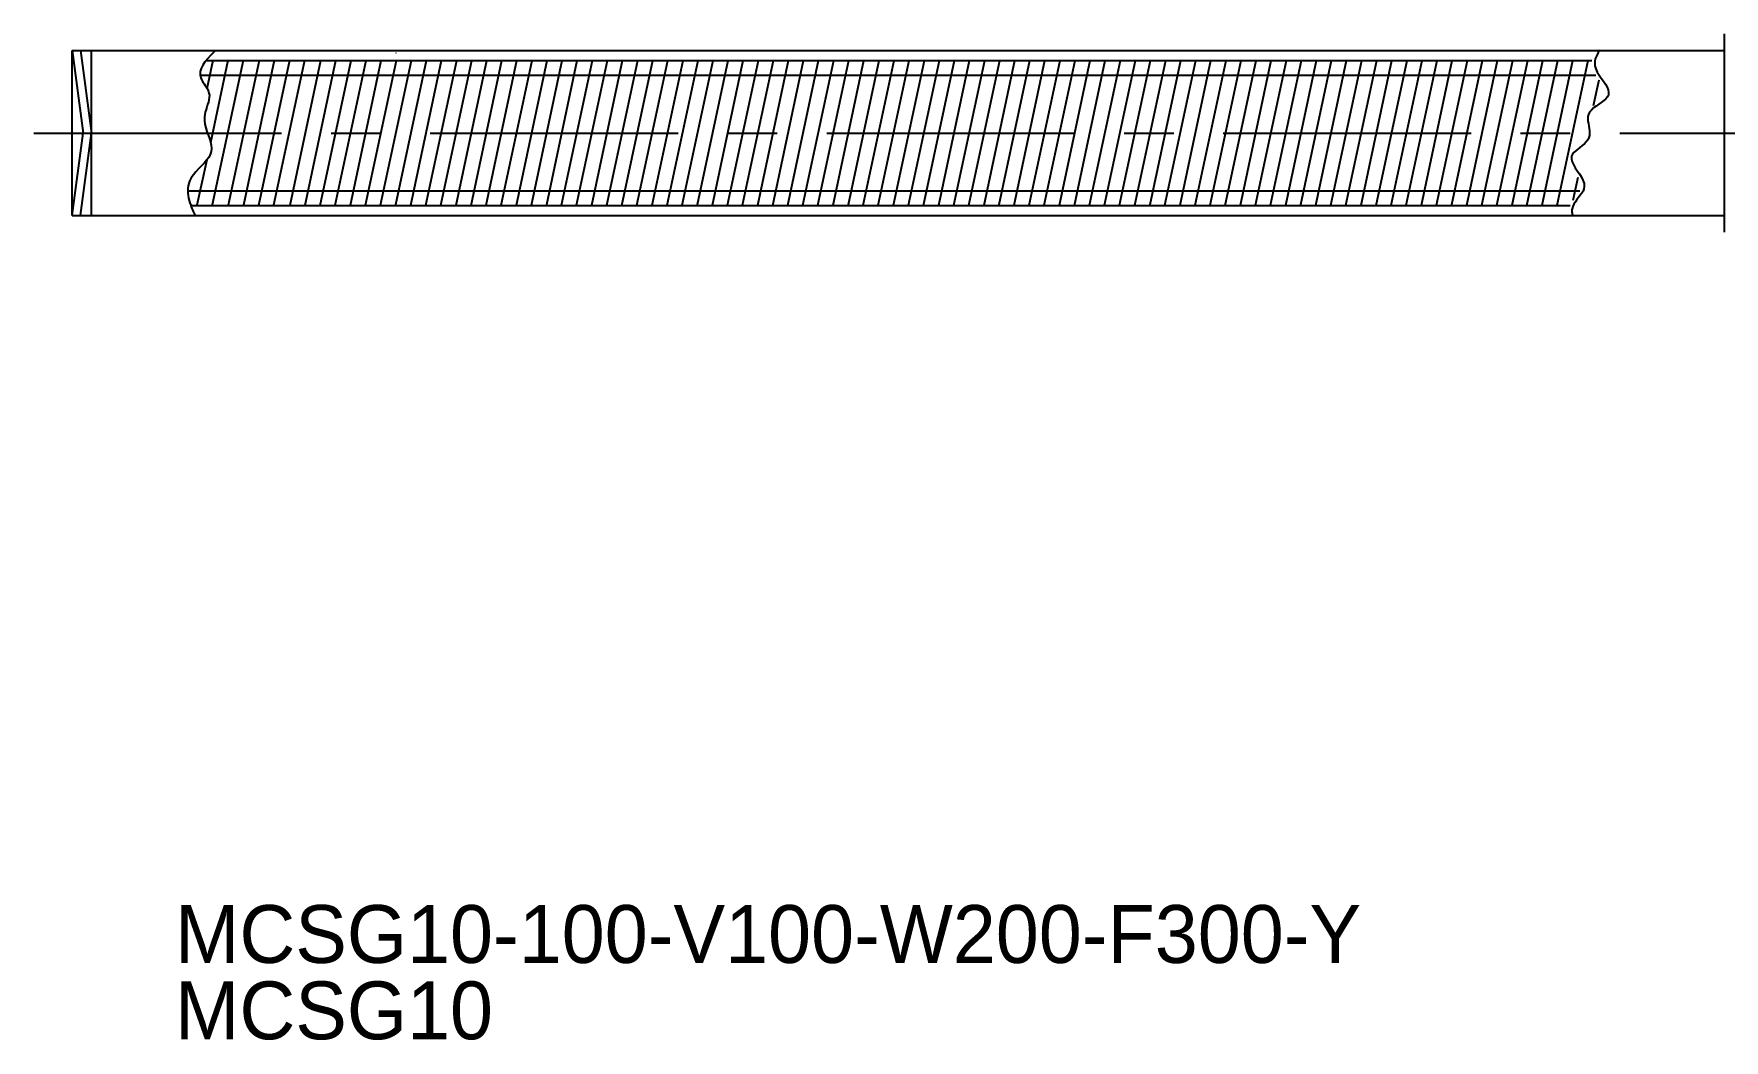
# Model space of a CAD drawing. Extents: x 54 to 350, y 204 to 269.
# Drawn here: x 53.9 to 156.2, y 203.6 to 264.5 of the extents above; entities that cross this region are included whole.
import ezdxf

# ---------------------------------------------------------------- set-up
doc = ezdxf.new("R2010")
doc.units = 0
doc.header["$LTSCALE"] = 12
doc.linetypes.add('CENTER', pattern=[2, 1.25, -0.25, 0.25, -0.25])
doc.layers.get('0').update_dxf_attribs({"linetype": 'CONTINUOUS'})
doc.layers.add('CENTER', color=1, linetype='CENTER')

msp = doc.modelspace()

# ---------------------------------------------------------------- linework, layer by layer
at = {"color": 7, "linetype": 'CONTINUOUS'}
for p, q in [((156.22, 264.54), (156.22, 252.54)), ((56.22, 253.54), (56.22, 263.54)), ((56.22, 263.54), (156.22, 263.54)), ((56.22, 263.54), (56.88, 258.54)), ((56.73, 263.54), (57.39, 258.54)), ((57.39, 253.54), (57.39, 263.54)), ((56.22, 253.54), (56.88, 258.54)), ((56.73, 253.54), (57.39, 258.54)), ((56.22, 253.54), (156.22, 253.54))]:
    msp.add_line(p, q, dxfattribs=at)
at = {"color": 3, "linetype": 'CONTINUOUS'}
for p, q in [((75.82, 263.39), (75.83, 263.39)), ((63.98, 262.03), (148.46, 262.03)), ((64.32, 262.92), (148.21, 262.92)), ((64.39, 261.23), (64.76, 262.95)), ((64.61, 257.96), (65.67, 262.95)), ((64.72, 254.21), (66.59, 262.95)), ((65.69, 254.19), (67.56, 262.94)), ((66.61, 254.19), (68.48, 262.94)), ((67.52, 254.17), (69.39, 262.94)), ((68.44, 254.19), (70.3, 262.94)), ((69.41, 254.17), (71.28, 262.92)), ((70.33, 254.18), (72.19, 262.92)), ((71.24, 254.16), (73.11, 262.92)), ((72.15, 254.18), (74.02, 262.92)), ((73.07, 254.18), (74.93, 262.92)), ((73.98, 254.18), (75.85, 262.92)), ((74.89, 254.18), (76.76, 262.92)), ((75.81, 254.22), (77.67, 262.92)), ((76.72, 254.18), (78.59, 262.92)), ((77.63, 254.18), (79.5, 262.92)), ((78.54, 254.17), (80.41, 262.92)), ((79.46, 254.18), (81.33, 262.92)), ((80.37, 254.16), (82.24, 262.92)), ((81.28, 254.18), (83.15, 262.92)), ((82.2, 254.18), (84.06, 262.92)), ((83.11, 254.18), (84.98, 262.92)), ((84.02, 254.18), (85.89, 262.92)), ((84.95, 254.22), (86.8, 262.92)), ((85.85, 254.18), (87.72, 262.92)), ((86.76, 254.18), (88.63, 262.92)), ((87.67, 254.17), (89.54, 262.92)), ((88.59, 254.18), (90.46, 262.92)), ((89.5, 254.16), (91.37, 262.92)), ((90.41, 254.18), (92.28, 262.92)), ((91.33, 254.18), (93.2, 262.92)), ((92.24, 254.18), (94.11, 262.92)), ((93.15, 254.18), (95.02, 262.92)), ((94.08, 254.22), (95.93, 262.92)), ((94.98, 254.18), (96.85, 262.92)), ((95.89, 254.18), (97.76, 262.92)), ((96.81, 254.17), (98.67, 262.92)), ((97.72, 254.18), (99.59, 262.92)), ((98.63, 254.16), (100.5, 262.92)), ((99.55, 254.18), (101.41, 262.92)), ((100.46, 254.18), (102.33, 262.92)), ((101.37, 254.18), (103.24, 262.92)), ((102.29, 254.18), (104.15, 262.92)), ((103.21, 254.22), (105.07, 262.92)), ((104.11, 254.18), (105.98, 262.92)), ((105.02, 254.18), (106.89, 262.92)), ((105.94, 254.17), (107.81, 262.92)), ((106.85, 254.18), (108.72, 262.92)), ((107.76, 254.16), (109.63, 262.92)), ((108.68, 254.18), (110.54, 262.92)), ((109.59, 254.18), (111.46, 262.92)), ((110.5, 254.18), (112.37, 262.92)), ((111.42, 254.18), (113.28, 262.92)), ((112.34, 254.22), (114.2, 262.92)), ((113.24, 254.18), (115.11, 262.92)), ((114.16, 254.18), (116.02, 262.92)), ((115.07, 254.17), (116.94, 262.92)), ((115.98, 254.18), (117.85, 262.92)), ((116.89, 254.16), (118.76, 262.92)), ((117.81, 254.18), (119.68, 262.92)), ((118.72, 254.18), (120.59, 262.92)), ((119.63, 254.18), (121.5, 262.92)), ((120.55, 254.18), (122.42, 262.92)), ((121.47, 254.22), (123.33, 262.92)), ((122.37, 254.18), (124.24, 262.92)), ((123.29, 254.18), (125.15, 262.92)), ((124.2, 254.17), (126.07, 262.92)), ((125.11, 254.18), (126.98, 262.92)), ((126.02, 254.16), (127.89, 262.92)), ((126.94, 254.18), (128.81, 262.92)), ((127.85, 254.18), (129.72, 262.92)), ((128.77, 254.18), (130.63, 262.92)), ((129.68, 254.18), (131.55, 262.92)), ((130.6, 254.22), (132.46, 262.92)), ((131.51, 254.18), (133.37, 262.92)), ((132.42, 254.18), (134.29, 262.92)), ((133.33, 254.17), (135.2, 262.92)), ((134.24, 254.18), (136.11, 262.92)), ((135.15, 254.16), (137.03, 262.92)), ((136.07, 254.18), (137.94, 262.92)), ((136.98, 254.18), (138.85, 262.92)), ((137.9, 254.18), (139.76, 262.92)), ((138.81, 254.18), (140.68, 262.92)), ((139.73, 254.22), (141.59, 262.92)), ((140.64, 254.18), (142.5, 262.92)), ((141.55, 254.18), (143.42, 262.92)), ((142.46, 254.17), (144.33, 262.92)), ((143.38, 254.18), (145.24, 262.92)), ((144.28, 254.16), (146.16, 262.92)), ((145.2, 254.18), (147.07, 262.92)), ((146.12, 254.18), (147.98, 262.92)), ((148.31, 260.2), (148.65, 261.76)), ((63.8, 254.19), (64.39, 256.93)), ((147.09, 254.48), (147.39, 255.86)), ((63.22, 255.05), (147.49, 255.05)), ((63.4, 254.16), (146.9, 254.16))]:
    msp.add_line(p, q, dxfattribs=at)
at = {"color": 3, "linetype": 'CONTINUOUS', "flags": 128}
for points in [[(64.91, 263.54), (64.78, 263.42), (64.59, 263.23), (64.41, 263.03), (64.25, 262.84), (64.13, 262.64), (64.03, 262.45), (63.98, 262.26), (63.98, 262.06), (64.02, 261.87), (64.06, 261.78), (64.1, 261.69), (64.16, 261.6), (64.21, 261.51), (64.27, 261.42), (64.33, 261.33), (64.39, 261.24), (64.43, 261.15), (64.48, 261.06), (64.5, 260.96), (64.53, 260.83), (64.52, 260.69), (64.5, 260.54), (64.47, 260.4), (64.42, 260.26), (64.37, 260.11), (64.33, 259.96), (64.28, 259.81), (64.25, 259.66), (64.23, 259.51), (64.23, 259.29), (64.26, 259.07), (64.32, 258.85), (64.38, 258.64), (64.46, 258.42), (64.53, 258.21), (64.6, 258.01), (64.64, 257.81), (64.66, 257.61), (64.64, 257.43), (64.58, 257.24), (64.49, 257.06), (64.36, 256.89), (64.21, 256.71), (64.04, 256.54), (63.87, 256.37), (63.71, 256.2), (63.56, 256.01), (63.43, 255.82), (63.33, 255.62), (63.28, 255.49), (63.25, 255.35), (63.23, 255.2), (63.22, 255.05), (63.23, 254.9), (63.25, 254.75), (63.27, 254.6), (63.31, 254.46), (63.35, 254.31), (63.4, 254.17), (63.43, 254.07), (63.47, 253.98), (63.51, 253.89), (63.55, 253.79), (63.59, 253.7), (63.63, 253.62), (63.67, 253.54)], [(148.69, 263.56), (148.68, 263.54), (148.6, 263.41), (148.53, 263.28), (148.47, 263.15), (148.42, 263.02), (148.4, 262.88), (148.39, 262.75), (148.4, 262.61), (148.45, 262.42), (148.54, 262.23), (148.65, 262.04), (148.78, 261.86), (148.91, 261.67), (149.03, 261.49), (149.13, 261.32), (149.2, 261.15), (149.23, 260.99), (149.21, 260.84), (149.15, 260.72), (149.06, 260.61), (148.93, 260.5), (148.78, 260.39), (148.63, 260.28), (148.47, 260.17), (148.32, 260.06), (148.19, 259.93), (148.08, 259.8), (148.01, 259.66), (147.97, 259.53), (147.97, 259.4), (147.97, 259.25), (148, 259.11), (148.02, 258.96), (148.05, 258.81), (148.07, 258.67), (148.08, 258.52), (148.07, 258.39), (148.03, 258.26), (147.97, 258.12), (147.87, 258), (147.76, 257.89), (147.63, 257.78), (147.49, 257.67), (147.36, 257.57), (147.24, 257.46), (147.13, 257.36), (147.05, 257.25), (146.99, 257.13), (146.98, 256.97), (147.02, 256.8), (147.1, 256.63), (147.21, 256.44), (147.33, 256.25), (147.46, 256.06), (147.58, 255.87), (147.67, 255.68), (147.74, 255.49), (147.75, 255.31), (147.73, 255.17), (147.68, 255.03), (147.6, 254.9), (147.51, 254.77), (147.41, 254.64), (147.31, 254.51), (147.22, 254.37), (147.13, 254.24), (147.06, 254.1), (147.02, 253.96), (147.01, 253.89), (147.01, 253.83), (147.01, 253.76), (147.02, 253.69), (147.03, 253.63), (147.04, 253.56), (147.04, 253.56)]]:
    msp.add_lwpolyline(points, dxfattribs=at)
at = {"layer": 'CENTER', "color": 1}
msp.add_line((53.9, 258.54), (201.72, 258.54), dxfattribs=at)

# ---------------------------------------------------------------- texts
at = {"color": 7, "linetype": 'CONTINUOUS'}
for s, p in [('MCSG10-100-V100-W200-F300-Y', (62.45, 208.32)), ('MCSG10', (62.45, 203.7))]:
    msp.add_text(s, height=3.5, dxfattribs=at).set_placement(p)

doc.saveas('drawing.dxf')
